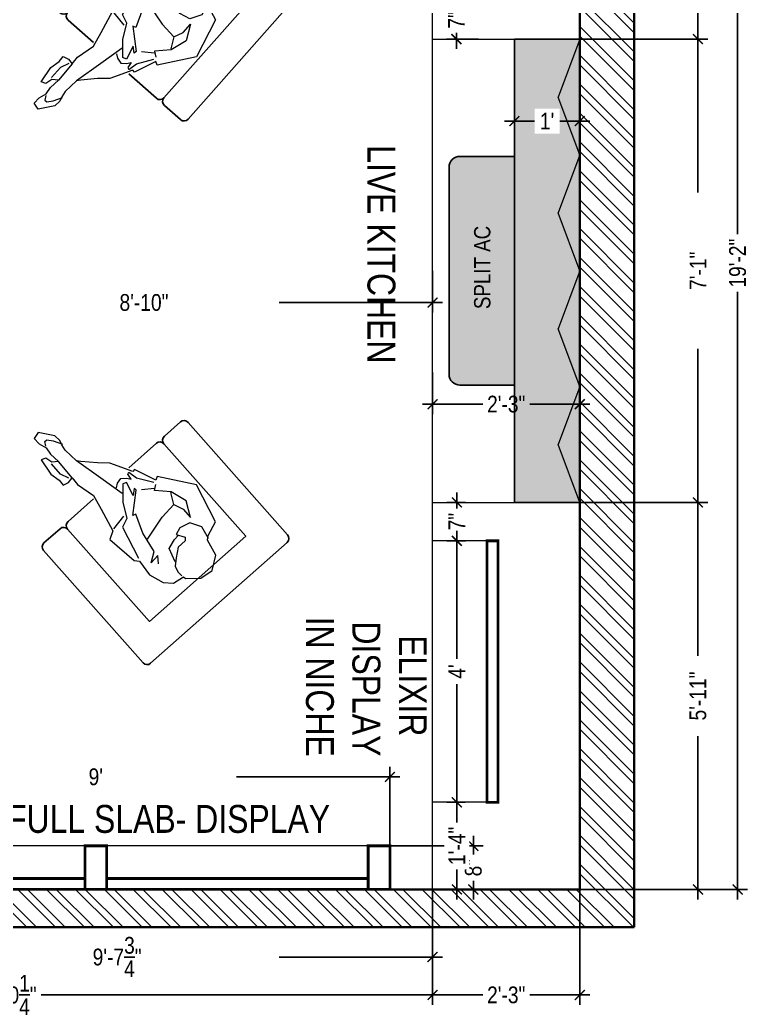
# Model space of a CAD drawing. Header units: inches. Extents: x -109431 to 29005, y -34715 to -1756.
# Drawn here: x -47234.9 to -47100.9, y -10889.7 to -10707 of the extents above; entities that cross this region are included whole.
import ezdxf

# ---------------------------------------------------------------- set-up
doc = ezdxf.new("R2010")
doc.units = ezdxf.units.IN
doc.header["$LTSCALE"] = 0.05
doc.header["$MEASUREMENT"] = 0
doc.header["$PDMODE"] = 3
doc.header["$PDSIZE"] = -4
for name, pattern in [('ACAD_ISO03W100', [30, 12, -18]), ('CONTINOUS', [0]), ('DASHED2', [0.375, 0.25, -0.125])]:
    doc.linetypes.add(name, pattern=pattern)
doc.layers.get('Defpoints').update_dxf_attribs({"linetype": 'DASHED2'})
for name, color, linetype, lineweight in [('A-PEOPLE', 12, 'Continuous', 20), ('FURNITURE', 1, 'Continuous', 18), ('hatch', 7, 'Continuous', 25), ('WALL', 7, 'Continuous', 35)]:
    doc.layers.add(name, color=color, linetype=linetype, lineweight=lineweight)
for name, color, linetype in [('Civil Dimension - Text', 7, 'Continuous'), ('Flooring Layout', 7, 'Continuous'), ('text', 4, 'Continuous')]:
    doc.layers.add(name, color=color, linetype=linetype)
doc.styles.add('4MMOF3-8', font='ARIALN.TTF', dxfattribs={"height": 5.12})
doc.styles.add('9-128OF1-4', font='ARIALN.TTF', dxfattribs={"height": 3.0792})
doc.dimstyles.new('DIM 1-4', dxfattribs={"dimtxt": 3.0792, "dimasz": 1.82, "dimexe": 1.82, "dimexo": 0, "dimgap": 0.09, "dimtad": 0, "dimzin": 0, "dimdsep": 46, "dimlunit": 4, "dimtxsty": '9-128OF1-4', "dimblk": 'ARCHTICK', "dimcen": 1.8125, "dimdle": 1.82, "dimclrd": 8, "dimclre": 8, "dimadec": 0, "dimazin": 0, "dimtfac": 1, "dimtofl": 0, "dimtmove": 0, "dimatfit": 3, "dimldrblk": 'OPEN90', "dimfxl": 1, "dimtolj": 1, "dimtzin": 0, "dimlwd": -1, "dimarcsym": 0})

# ---------------------------------------------------------------- blocks, each defined once
blk = doc.blocks.new('A$C9f012d1b')
at = {"layer": 'A-PEOPLE', "color": 1, "lineweight": 0}
blk.add_lwpolyline([(736, 178.3), (755, 203.6), (786.5, 212), (794.9, 233), (715, 243.5), (668.7, 233), (639.3, 235.1), (630.9, 207.8), (637.2, 180.4), (597.2, 182.6), (508.9, 161.5), (437.4, 176.3), (326, 203.6), (305, 239.4), (155.7, 220.5), (136.7, 203.7), (58.9, 210), (-10.5, 186.9), (-44.1, 153.2), (-52.5, 98.6), (-65.2, 96.5), (-111.4, 41.8), (-119.8, -21.3), (-77.8, -82.3), (0, -99.1), (14.7, -115.9), (39.9, -183.2), (227.1, -231.6), (378.5, -120.2), (370.1, -103.4), (473.1, -63.4), (471, -50.8), (572, 3.8), (609.8, 45.9), (666.6, 100.5), (683.4, 113.2), (754.9, 119.4), (784.4, 115.2), (805.4, 108.9), (837, 111), (900, 159.4), (891.6, 190.9), (858, 190.9), (822.2, 178.3), (786.5, 182.5)], close=True, dxfattribs=at)
for points in [[(69.4, 144.8), (101, 121.7), (94.7, 167.9), (126.2, 121.7), (225, 104.8), (313.3, 71.2), (317.6, 85.9), (395.3, -4.6), (408, -2.5), (386.9, 22.8), (452.1, 6), (458.4, 22.8), (395.4, 79.6), (326, 115.3), (309.2, 157.4), (151.5, 197.4)], [(330.2, 193.1), (342.8, 119.5)], [(645.6, 193.1), (685.6, 209.9), (748.7, 209.9)], [(637.2, 180.4), (736, 178.3)], [(828.6, 174.1), (847.5, 163.6), (847.5, 151), (824.3, 132.1), (784.4, 111)], [(4.2, -107.5), (65.2, -120.1), (115.7, -90.7), (128.3, -40.3), (117.8, -6.6), (79.9, -29.7), (67.3, -19.2), (67.3, 24.9), (35.8, 64.9), (10.5, 94.3), (-18.9, 102.8), (-44.1, 100.7)], [(189.3, 106.9), (220.8, -10.8), (229.2, -90.7), (185, -109.7), (132.5, -109.6), (204, -145.4), (281.8, -122.3), (338.6, -67.6), (355.4, -90.8)], [(426.9, 54.3), (546.8, 81.6), (683.4, 113.2)], [(25.3, 81.7), (90.4, 60.7), (105.2, 14.4), (107.3, -10.8)], [(464.7, 56.4), (477.4, 39.6), (483.7, 12.3), (466.8, -8.8), (450, -21.4), (477.3, -25.6), (481.6, -34), (437.4, -44.5), (368, -90.8)], [(344.9, -73.9), (380.6, -23.5)], [(229.2, -90.7), (279.7, -118.1)]]:
    blk.add_lwpolyline(points, dxfattribs=at)
blk = doc.blocks.new('_ArchTick')
at = {"color": 0, "const_width": 0.15}
blk.add_lwpolyline([(-0.5, -0.5), (0.5, 0.5)], dxfattribs=at)
blk = doc.blocks.new('*D585')
at = {"layer": 'Civil Dimension - Text', "color": 8, "linetype": 'CONTINOUS', "lineweight": -2, "ltscale": 50, "transparency": 16777216}
for p, q in [((-47315.49, -10866.63), (-47315.49, -10887.84)), ((-47159.16, -10866.65), (-47159.16, -10887.84))]:
    blk.add_line(p, q, dxfattribs=at)
at = {"layer": 'Civil Dimension - Text', "color": 8, "linetype": 'CONTINOUS', "ltscale": 50, "transparency": 16777216}
for p, q in [((-47317.31, -10886.02), (-47242.6, -10886.02)), ((-47157.34, -10886.02), (-47232.05, -10886.02))]:
    blk.add_line(p, q, dxfattribs=at)
at = {"layer": 'Defpoints', "color": 0, "ltscale": 50, "transparency": 16777216}
for p in [(-47315.49, -10866.63), (-47159.16, -10866.65), (-47159.16, -10886.02)]:
    blk.add_point(p, dxfattribs=at)
at = {"layer": 'Civil Dimension - Text', "color": 8, "ltscale": 50, "transparency": 16777216, "xscale": 1.82, "yscale": 1.82, "zscale": 1.82, "rotation": 180}
blk.add_blockref('_ArchTick', (-47315.49, -10886.02), dxfattribs=at)
at = {"layer": 'Civil Dimension - Text', "color": 8, "ltscale": 50, "transparency": 16777216, "xscale": 1.82, "yscale": 1.82, "zscale": 1.82}
blk.add_blockref('_ArchTick', (-47159.16, -10886.02), dxfattribs=at)
at = {"layer": 'Civil Dimension - Text', "color": 0, "ltscale": 50, "transparency": 16777216, "insert": (-47237.32, -10886.02), "char_height": 3.0792, "attachment_point": 5, "style": '9-128OF1-4', "bg_fill": 3, "box_fill_scale": 1.25, "bg_fill_color": 256, "bg_fill_true_color": 13158600, "bg_fill_transparency": 0}
blk.add_mtext('\\A1;13\'-0{\\H1x;\\S1/4;}"', dxfattribs=at)
blk = doc.blocks.new('_Open90')
at = {"color": 0, "linetype": 'ByBlock', "lineweight": -2}
for p, q in [((0, 0), (-1, 0)), ((-0.5, 0.5), (0, 0)), ((0, 0), (-0.5, -0.5))]:
    blk.add_line(p, q, dxfattribs=at)
blk = doc.blocks.new('*D586')
at = {"layer": 'Civil Dimension - Text', "color": 8, "linetype": 'CONTINOUS', "lineweight": -2, "ltscale": 50, "transparency": 16777216}
for p, q in [((-47159.16, -10866.65), (-47159.16, -10887.84)), ((-47132.13, -10866.66), (-47132.13, -10887.84))]:
    blk.add_line(p, q, dxfattribs=at)
at = {"layer": 'Civil Dimension - Text', "color": 8, "linetype": 'CONTINOUS', "ltscale": 50, "transparency": 16777216}
for p, q in [((-47160.98, -10886.02), (-47149.11, -10886.02)), ((-47130.31, -10886.02), (-47142.17, -10886.02))]:
    blk.add_line(p, q, dxfattribs=at)
at = {"layer": 'Defpoints', "color": 0, "ltscale": 50, "transparency": 16777216}
for p in [(-47159.16, -10866.65), (-47132.13, -10866.66), (-47132.13, -10886.02)]:
    blk.add_point(p, dxfattribs=at)
at = {"layer": 'Civil Dimension - Text', "color": 8, "ltscale": 50, "transparency": 16777216, "xscale": 1.82, "yscale": 1.82, "zscale": 1.82, "rotation": 180}
blk.add_blockref('_ArchTick', (-47159.16, -10886.02), dxfattribs=at)
at = {"layer": 'Civil Dimension - Text', "color": 8, "ltscale": 50, "transparency": 16777216, "xscale": 1.82, "yscale": 1.82, "zscale": 1.82}
blk.add_blockref('_ArchTick', (-47132.13, -10886.02), dxfattribs=at)
at = {"layer": 'Civil Dimension - Text', "color": 0, "ltscale": 50, "transparency": 16777216, "insert": (-47145.64, -10886.02), "char_height": 3.079, "attachment_point": 5, "style": '9-128OF1-4', "bg_fill": 3, "box_fill_scale": 1.25, "bg_fill_color": 256, "bg_fill_true_color": 13158600, "bg_fill_transparency": 0}
blk.add_mtext('\\A1;2\'-3"', dxfattribs=at)
blk = doc.blocks.new('*D596')
at = {"layer": 'Defpoints', "color": 0, "ltscale": 50, "transparency": 16777216}
for p in [(-47132.13, -10636.66), (-47132.13, -10710.52), (-47110.44, -10710.52)]:
    blk.add_point(p, dxfattribs=at)
at = {"layer": 'Flooring Layout', "color": 8, "linetype": 'ACAD_ISO03W100', "ltscale": 50, "transparency": 16777216}
for p, q in [((-47110.44, -10634.84), (-47110.44, -10669.17)), ((-47110.44, -10712.34), (-47110.44, -10678.01))]:
    blk.add_line(p, q, dxfattribs=at)
at = {"layer": 'Flooring Layout', "color": 8, "linetype": 'ACAD_ISO03W100', "lineweight": -2, "ltscale": 50, "transparency": 16777216}
for p, q in [((-47132.13, -10636.66), (-47108.62, -10636.66)), ((-47132.13, -10710.52), (-47108.62, -10710.52))]:
    blk.add_line(p, q, dxfattribs=at)
at = {"layer": 'Flooring Layout', "color": 8, "ltscale": 50, "transparency": 16777216, "xscale": 1.82, "yscale": 1.82, "zscale": 1.82}
for p, rotation in [((-47110.44, -10636.66), 90), ((-47110.44, -10710.52), 270)]:
    blk.add_blockref('_ArchTick', p, dxfattribs=dict(at, rotation=rotation))
at = {"layer": 'Flooring Layout', "color": 0, "ltscale": 50, "transparency": 16777216, "insert": (-47110.44, -10673.59), "char_height": 3.0792, "attachment_point": 5, "rotation": 90, "style": '9-128OF1-4', "bg_fill": 3, "box_fill_scale": 1.25, "bg_fill_color": 256, "bg_fill_true_color": 13158600, "bg_fill_transparency": 0}
blk.add_mtext('\\A1;6\'-1{\\H1x;\\S3/4;}"', dxfattribs=at)
blk = doc.blocks.new('*D597')
at = {"layer": 'Defpoints', "color": 0, "ltscale": 50, "transparency": 16777216}
for p in [(-47132.13, -10710.52), (-47132.13, -10795.59), (-47110.44, -10795.59)]:
    blk.add_point(p, dxfattribs=at)
at = {"layer": 'Flooring Layout', "color": 8, "linetype": 'ACAD_ISO03W100', "ltscale": 50, "transparency": 16777216}
for p, q in [((-47110.44, -10708.7), (-47110.44, -10749.62)), ((-47110.44, -10797.41), (-47110.44, -10756.5))]:
    blk.add_line(p, q, dxfattribs=at)
at = {"layer": 'Flooring Layout', "color": 8, "linetype": 'ACAD_ISO03W100', "lineweight": -2, "ltscale": 50, "transparency": 16777216}
for p, q in [((-47132.13, -10710.52), (-47108.62, -10710.52)), ((-47132.13, -10795.59), (-47108.62, -10795.59))]:
    blk.add_line(p, q, dxfattribs=at)
at = {"layer": 'Flooring Layout', "color": 8, "ltscale": 50, "transparency": 16777216, "xscale": 1.82, "yscale": 1.82, "zscale": 1.82}
for p, rotation in [((-47110.44, -10710.52), 90), ((-47110.44, -10795.59), 270)]:
    blk.add_blockref('_ArchTick', p, dxfattribs=dict(at, rotation=rotation))
at = {"layer": 'Flooring Layout', "color": 0, "ltscale": 50, "transparency": 16777216, "insert": (-47110.44, -10753.06), "char_height": 3.079, "attachment_point": 5, "rotation": 90, "style": '9-128OF1-4', "bg_fill": 3, "box_fill_scale": 1.25, "bg_fill_color": 256, "bg_fill_true_color": 13158600, "bg_fill_transparency": 0}
blk.add_mtext('\\A1;7\'-1"', dxfattribs=at)
blk = doc.blocks.new('*D598')
at = {"layer": 'Defpoints', "color": 0, "ltscale": 50, "transparency": 16777216}
for p in [(-47132.13, -10795.59), (-47132.13, -10866.66), (-47110.44, -10866.66)]:
    blk.add_point(p, dxfattribs=at)
at = {"layer": 'Flooring Layout', "color": 8, "linetype": 'ACAD_ISO03W100', "ltscale": 50, "transparency": 16777216}
for p, q in [((-47110.44, -10793.77), (-47110.44, -10826.69)), ((-47110.44, -10868.48), (-47110.44, -10835.56))]:
    blk.add_line(p, q, dxfattribs=at)
at = {"layer": 'Flooring Layout', "color": 8, "linetype": 'ACAD_ISO03W100', "lineweight": -2, "ltscale": 50, "transparency": 16777216}
for p, q in [((-47132.13, -10795.59), (-47108.62, -10795.59)), ((-47132.13, -10866.66), (-47108.62, -10866.66))]:
    blk.add_line(p, q, dxfattribs=at)
at = {"layer": 'Flooring Layout', "color": 8, "ltscale": 50, "transparency": 16777216, "xscale": 1.82, "yscale": 1.82, "zscale": 1.82}
for p, rotation in [((-47110.44, -10795.59), 90), ((-47110.44, -10866.66), 270)]:
    blk.add_blockref('_ArchTick', p, dxfattribs=dict(at, rotation=rotation))
at = {"layer": 'Flooring Layout', "color": 0, "ltscale": 50, "transparency": 16777216, "insert": (-47110.44, -10831.13), "char_height": 3.079, "attachment_point": 5, "rotation": 90, "style": '9-128OF1-4', "bg_fill": 3, "box_fill_scale": 1.25, "bg_fill_color": 256, "bg_fill_true_color": 13158600, "bg_fill_transparency": 0}
blk.add_mtext('\\A1;5\'-11"', dxfattribs=at)
blk = doc.blocks.new('*D599')
at = {"layer": 'Civil Dimension - Text', "color": 8, "linetype": 'CONTINOUS', "ltscale": 50, "transparency": 16777216}
for p, q in [((-47103.15, -10634.84), (-47103.15, -10747.34)), ((-47103.15, -10868.48), (-47103.15, -10755.97))]:
    blk.add_line(p, q, dxfattribs=at)
at = {"layer": 'Civil Dimension - Text', "color": 8, "linetype": 'CONTINOUS', "lineweight": -2, "ltscale": 50, "transparency": 16777216}
for p, q in [((-47132.13, -10636.66), (-47101.33, -10636.66)), ((-47132.16, -10866.66), (-47101.33, -10866.66))]:
    blk.add_line(p, q, dxfattribs=at)
at = {"layer": 'Defpoints', "color": 0, "ltscale": 50, "transparency": 16777216}
for p in [(-47132.13, -10636.66), (-47132.16, -10866.66), (-47103.15, -10866.66)]:
    blk.add_point(p, dxfattribs=at)
at = {"layer": 'Civil Dimension - Text', "color": 8, "ltscale": 50, "transparency": 16777216, "xscale": 1.82, "yscale": 1.82, "zscale": 1.82}
for p, rotation in [((-47103.15, -10636.66), 90), ((-47103.15, -10866.66), 270)]:
    blk.add_blockref('_ArchTick', p, dxfattribs=dict(at, rotation=rotation))
at = {"layer": 'Civil Dimension - Text', "color": 0, "ltscale": 50, "transparency": 16777216, "insert": (-47103.15, -10751.66), "char_height": 3.079, "attachment_point": 5, "rotation": 90, "style": '9-128OF1-4', "bg_fill": 3, "box_fill_scale": 1.25, "bg_fill_color": 256, "bg_fill_true_color": 13158600, "bg_fill_transparency": 0}
blk.add_mtext('\\A1;19\'-2"', dxfattribs=at)
blk = doc.blocks.new('*D602')
at = {"layer": 'Defpoints', "color": 0, "ltscale": 50, "transparency": 16777216}
for p in [(-47274.99, -10866.64), (-47159.16, -10866.65), (-47159.16, -10879.05)]:
    blk.add_point(p, dxfattribs=at)
at = {"layer": 'Flooring Layout', "color": 8, "linetype": 'ACAD_ISO03W100', "lineweight": -2, "ltscale": 50, "transparency": 16777216}
for p, q in [((-47274.99, -10866.64), (-47274.99, -10880.87)), ((-47159.16, -10866.65), (-47159.16, -10880.87))]:
    blk.add_line(p, q, dxfattribs=at)
at = {"layer": 'Flooring Layout', "color": 8, "linetype": 'ACAD_ISO03W100', "ltscale": 50, "transparency": 16777216}
for p, q in [((-47276.81, -10879.05), (-47221.48, -10879.05)), ((-47157.34, -10879.05), (-47212.66, -10879.05))]:
    blk.add_line(p, q, dxfattribs=at)
at = {"layer": 'Flooring Layout', "color": 8, "ltscale": 50, "transparency": 16777216, "xscale": 1.82, "yscale": 1.82, "zscale": 1.82, "rotation": 180}
blk.add_blockref('_ArchTick', (-47274.99, -10879.05), dxfattribs=at)
at = {"layer": 'Flooring Layout', "color": 8, "ltscale": 50, "transparency": 16777216, "xscale": 1.82, "yscale": 1.82, "zscale": 1.82}
blk.add_blockref('_ArchTick', (-47159.16, -10879.05), dxfattribs=at)
at = {"layer": 'Flooring Layout', "color": 0, "ltscale": 50, "transparency": 16777216, "insert": (-47217.07, -10879.05), "char_height": 3.0792, "attachment_point": 5, "style": '9-128OF1-4', "bg_fill": 3, "box_fill_scale": 1.25, "bg_fill_color": 256, "bg_fill_true_color": 13158600, "bg_fill_transparency": 0}
blk.add_mtext('\\A1;9\'-7{\\H1x;\\S3/4;}"', dxfattribs=at)
blk = doc.blocks.new('*D561')
at = {"layer": 'Defpoints', "color": 0, "ltscale": 50, "transparency": 16777216}
for p in [(-47166.99, -10845.98), (-47274.99, -10858.65), (-47166.99, -10858.65)]:
    blk.add_point(p, dxfattribs=at)
at = {"layer": 'Flooring Layout', "color": 8, "linetype": 'ACAD_ISO03W100', "lineweight": -2, "ltscale": 50, "transparency": 16777216}
for p, q in [((-47274.99, -10858.65), (-47274.99, -10844.16)), ((-47166.99, -10858.65), (-47166.99, -10844.16))]:
    blk.add_line(p, q, dxfattribs=at)
at = {"layer": 'Flooring Layout', "color": 8, "linetype": 'ACAD_ISO03W100', "ltscale": 50, "transparency": 16777216}
for p, q in [((-47276.81, -10845.98), (-47222.24, -10845.98)), ((-47165.17, -10845.98), (-47219.73, -10845.98))]:
    blk.add_line(p, q, dxfattribs=at)
at = {"layer": 'Flooring Layout', "color": 8, "ltscale": 50, "transparency": 16777216, "xscale": 1.82, "yscale": 1.82, "zscale": 1.82, "rotation": 180}
blk.add_blockref('_ArchTick', (-47274.99, -10845.98), dxfattribs=at)
at = {"layer": 'Flooring Layout', "color": 8, "ltscale": 50, "transparency": 16777216, "xscale": 1.82, "yscale": 1.82, "zscale": 1.82}
blk.add_blockref('_ArchTick', (-47166.99, -10845.98), dxfattribs=at)
at = {"layer": 'Flooring Layout', "color": 0, "ltscale": 50, "transparency": 16777216, "insert": (-47220.99, -10845.98), "char_height": 3.079, "attachment_point": 5, "style": '9-128OF1-4', "bg_fill": 3, "box_fill_scale": 1.25, "bg_fill_color": 256, "bg_fill_true_color": 13158600, "bg_fill_transparency": 0}
blk.add_mtext("\\A1;9'", dxfattribs=at)
blk = doc.blocks.new('*D609')
at = {"layer": 'Defpoints', "color": 0, "ltscale": 50, "transparency": 16777216}
for p in [(-47159.16, -10753.07), (-47265.13, -10756.4), (-47159.16, -10758.9)]:
    blk.add_point(p, dxfattribs=at)
at = {"layer": 'Flooring Layout', "color": 8, "linetype": 'ACAD_ISO03W100', "lineweight": -2, "ltscale": 50, "transparency": 16777216}
for p, q in [((-47159.16, -10753.07), (-47159.16, -10760.72)), ((-47265.13, -10756.4), (-47265.13, -10760.72))]:
    blk.add_line(p, q, dxfattribs=at)
at = {"layer": 'Flooring Layout', "color": 8, "linetype": 'ACAD_ISO03W100', "ltscale": 50, "transparency": 16777216}
for p, q in [((-47266.95, -10758.9), (-47216.57, -10758.9)), ((-47157.34, -10758.9), (-47207.71, -10758.9))]:
    blk.add_line(p, q, dxfattribs=at)
at = {"layer": 'Flooring Layout', "color": 8, "ltscale": 50, "transparency": 16777216, "xscale": 1.82, "yscale": 1.82, "zscale": 1.82, "rotation": 180}
blk.add_blockref('_ArchTick', (-47265.13, -10758.9), dxfattribs=at)
at = {"layer": 'Flooring Layout', "color": 8, "ltscale": 50, "transparency": 16777216, "xscale": 1.82, "yscale": 1.82, "zscale": 1.82}
blk.add_blockref('_ArchTick', (-47159.16, -10758.9), dxfattribs=at)
at = {"layer": 'Flooring Layout', "color": 0, "ltscale": 50, "transparency": 16777216, "insert": (-47212.14, -10758.9), "char_height": 3.079, "attachment_point": 5, "style": '9-128OF1-4', "bg_fill": 3, "box_fill_scale": 1.25, "bg_fill_color": 256, "bg_fill_true_color": 13158600, "bg_fill_transparency": 0}
blk.add_mtext('\\A1;8\'-10"', dxfattribs=at)
blk = doc.blocks.new('*D566')
at = {"layer": 'Defpoints', "color": 0, "ltscale": 50, "transparency": 16777216}
for p in [(-47132.13, -10762.18), (-47159.16, -10771.72), (-47132.13, -10777.56)]:
    blk.add_point(p, dxfattribs=at)
at = {"layer": 'Flooring Layout', "color": 8, "linetype": 'ACAD_ISO03W100', "lineweight": -2, "ltscale": 50, "transparency": 16777216}
for p, q in [((-47132.13, -10762.18), (-47132.13, -10779.38)), ((-47159.16, -10771.72), (-47159.16, -10779.38))]:
    blk.add_line(p, q, dxfattribs=at)
at = {"layer": 'Flooring Layout', "color": 8, "linetype": 'ACAD_ISO03W100', "ltscale": 50, "transparency": 16777216}
for p, q in [((-47160.98, -10777.56), (-47149.11, -10777.56)), ((-47130.31, -10777.56), (-47142.17, -10777.56))]:
    blk.add_line(p, q, dxfattribs=at)
at = {"layer": 'Flooring Layout', "color": 8, "ltscale": 50, "transparency": 16777216, "xscale": 1.82, "yscale": 1.82, "zscale": 1.82, "rotation": 180}
blk.add_blockref('_ArchTick', (-47159.16, -10777.56), dxfattribs=at)
at = {"layer": 'Flooring Layout', "color": 8, "ltscale": 50, "transparency": 16777216, "xscale": 1.82, "yscale": 1.82, "zscale": 1.82}
blk.add_blockref('_ArchTick', (-47132.13, -10777.56), dxfattribs=at)
at = {"layer": 'Flooring Layout', "color": 0, "ltscale": 50, "transparency": 16777216, "insert": (-47145.64, -10777.56), "char_height": 3.079, "attachment_point": 5, "style": '9-128OF1-4', "bg_fill": 3, "box_fill_scale": 1.25, "bg_fill_color": 256, "bg_fill_true_color": 13158600, "bg_fill_transparency": 0}
blk.add_mtext('\\A1;2\'-3"', dxfattribs=at)
blk = doc.blocks.new('*D570')
at = {"layer": 'Defpoints', "color": 0, "ltscale": 50, "transparency": 16777216}
for p in [(-47159.16, -10858.64), (-47159.16, -10866.65), (-47151.67, -10866.65)]:
    blk.add_point(p, dxfattribs=at)
at = {"layer": 'Flooring Layout', "color": 8, "linetype": 'ACAD_ISO03W100', "ltscale": 50, "transparency": 16777216}
for p, q in [((-47151.67, -10856.82), (-47151.67, -10861.1)), ((-47151.67, -10868.47), (-47151.67, -10864.19))]:
    blk.add_line(p, q, dxfattribs=at)
at = {"layer": 'Flooring Layout', "color": 8, "linetype": 'ACAD_ISO03W100', "lineweight": -2, "ltscale": 50, "transparency": 16777216}
for p, q in [((-47159.16, -10858.64), (-47149.85, -10858.64)), ((-47159.16, -10866.65), (-47149.85, -10866.65))]:
    blk.add_line(p, q, dxfattribs=at)
at = {"layer": 'Flooring Layout', "color": 8, "ltscale": 50, "transparency": 16777216, "xscale": 1.82, "yscale": 1.82, "zscale": 1.82}
for p, rotation in [((-47151.67, -10858.64), 90), ((-47151.67, -10866.65), 270)]:
    blk.add_blockref('_ArchTick', p, dxfattribs=dict(at, rotation=rotation))
at = {"layer": 'Flooring Layout', "color": 0, "ltscale": 50, "transparency": 16777216, "insert": (-47151.67, -10862.64), "char_height": 3.079, "attachment_point": 5, "rotation": 90, "style": '9-128OF1-4', "bg_fill": 3, "box_fill_scale": 1.25, "bg_fill_color": 256, "bg_fill_true_color": 13158600, "bg_fill_transparency": 0}
blk.add_mtext('\\A1;8"', dxfattribs=at)
blk = doc.blocks.new('*D576')
at = {"layer": 'Defpoints', "color": 0, "ltscale": 50, "transparency": 16777216}
for p in [(-47154.77, -10703.48), (-47154.78, -10710.52), (-47150.73, -10710.52)]:
    blk.add_point(p, dxfattribs=at)
at = {"layer": 'Flooring Layout', "color": 8, "linetype": 'ACAD_ISO03W100', "ltscale": 50, "transparency": 16777216}
for p, q in [((-47154.78, -10701.66), (-47154.78, -10705.47)), ((-47154.78, -10712.34), (-47154.78, -10708.54))]:
    blk.add_line(p, q, dxfattribs=at)
at = {"layer": 'Flooring Layout', "color": 8, "linetype": 'ACAD_ISO03W100', "lineweight": -2, "ltscale": 50, "transparency": 16777216}
for p, q in [((-47154.77, -10703.48), (-47156.6, -10703.48)), ((-47150.73, -10710.52), (-47156.6, -10710.52))]:
    blk.add_line(p, q, dxfattribs=at)
at = {"layer": 'Flooring Layout', "color": 8, "ltscale": 50, "transparency": 16777216, "xscale": 1.82, "yscale": 1.82, "zscale": 1.82}
for p, rotation in [((-47154.78, -10703.48), 90), ((-47154.78, -10710.52), 270)]:
    blk.add_blockref('_ArchTick', p, dxfattribs=dict(at, rotation=rotation))
at = {"layer": 'Flooring Layout', "color": 0, "ltscale": 50, "transparency": 16777216, "insert": (-47154.78, -10707), "char_height": 3.079, "attachment_point": 5, "rotation": 90, "style": '9-128OF1-4', "bg_fill": 3, "box_fill_scale": 1.25, "bg_fill_color": 256, "bg_fill_true_color": 13158600, "bg_fill_transparency": 0}
blk.add_mtext('\\A1;7"', dxfattribs=at)
blk = doc.blocks.new('*D577')
at = {"layer": 'Defpoints', "color": 0, "ltscale": 50, "transparency": 16777216}
for p in [(-47153.14, -10795.59), (-47154.7, -10802.64), (-47153.14, -10802.64)]:
    blk.add_point(p, dxfattribs=at)
at = {"layer": 'Flooring Layout', "color": 8, "linetype": 'ACAD_ISO03W100', "ltscale": 50, "transparency": 16777216}
for p, q in [((-47154.7, -10793.77), (-47154.7, -10797.58)), ((-47154.7, -10804.46), (-47154.7, -10800.65))]:
    blk.add_line(p, q, dxfattribs=at)
at = {"layer": 'Flooring Layout', "color": 8, "linetype": 'ACAD_ISO03W100', "lineweight": -2, "ltscale": 50, "transparency": 16777216}
for p, q in [((-47153.14, -10795.59), (-47156.52, -10795.59)), ((-47153.14, -10802.64), (-47156.52, -10802.64))]:
    blk.add_line(p, q, dxfattribs=at)
at = {"layer": 'Flooring Layout', "color": 8, "ltscale": 50, "transparency": 16777216, "xscale": 1.82, "yscale": 1.82, "zscale": 1.82}
for p, rotation in [((-47154.7, -10795.59), 90), ((-47154.7, -10802.64), 270)]:
    blk.add_blockref('_ArchTick', p, dxfattribs=dict(at, rotation=rotation))
at = {"layer": 'Flooring Layout', "color": 0, "ltscale": 50, "transparency": 16777216, "insert": (-47154.7, -10799.12), "char_height": 3.079, "attachment_point": 5, "rotation": 90, "style": '9-128OF1-4', "bg_fill": 3, "box_fill_scale": 1.25, "bg_fill_color": 256, "bg_fill_true_color": 13158600, "bg_fill_transparency": 0}
blk.add_mtext('\\A1;7"', dxfattribs=at)
blk = doc.blocks.new('*D578')
at = {"layer": 'Defpoints', "color": 0, "ltscale": 50, "transparency": 16777216}
for p in [(-47153.14, -10802.64), (-47154.7, -10850.64), (-47153.15, -10850.64)]:
    blk.add_point(p, dxfattribs=at)
at = {"layer": 'Flooring Layout', "color": 8, "linetype": 'ACAD_ISO03W100', "ltscale": 50, "transparency": 16777216}
for p, q in [((-47154.7, -10800.82), (-47154.7, -10825.34)), ((-47154.7, -10852.46), (-47154.7, -10827.94))]:
    blk.add_line(p, q, dxfattribs=at)
at = {"layer": 'Flooring Layout', "color": 8, "linetype": 'ACAD_ISO03W100', "lineweight": -2, "ltscale": 50, "transparency": 16777216}
for p, q in [((-47153.14, -10802.64), (-47156.52, -10802.64)), ((-47153.15, -10850.64), (-47156.52, -10850.64))]:
    blk.add_line(p, q, dxfattribs=at)
at = {"layer": 'Flooring Layout', "color": 8, "ltscale": 50, "transparency": 16777216, "xscale": 1.82, "yscale": 1.82, "zscale": 1.82}
for p, rotation in [((-47154.7, -10802.64), 90), ((-47154.7, -10850.64), 270)]:
    blk.add_blockref('_ArchTick', p, dxfattribs=dict(at, rotation=rotation))
at = {"layer": 'Flooring Layout', "color": 0, "ltscale": 50, "transparency": 16777216, "insert": (-47154.7, -10826.64), "char_height": 3.079, "attachment_point": 5, "rotation": 90, "style": '9-128OF1-4', "bg_fill": 3, "box_fill_scale": 1.25, "bg_fill_color": 256, "bg_fill_true_color": 13158600, "bg_fill_transparency": 0}
blk.add_mtext("\\A1;4'", dxfattribs=at)
blk = doc.blocks.new('*D579')
at = {"layer": 'Defpoints', "color": 0, "ltscale": 50, "transparency": 16777216}
for p in [(-47153.15, -10850.64), (-47154.7, -10866.65), (-47154.7, -10866.65)]:
    blk.add_point(p, dxfattribs=at)
at = {"layer": 'Flooring Layout', "color": 8, "linetype": 'ACAD_ISO03W100', "ltscale": 50, "transparency": 16777216}
for p, q in [((-47154.7, -10848.82), (-47154.7, -10855.31)), ((-47154.7, -10868.47), (-47154.7, -10861.98))]:
    blk.add_line(p, q, dxfattribs=at)
at = {"layer": 'Flooring Layout', "color": 8, "linetype": 'ACAD_ISO03W100', "lineweight": -2, "ltscale": 50, "transparency": 16777216}
for p, q in [((-47153.15, -10850.64), (-47156.52, -10850.64)), ((-47154.7, -10866.65), (-47152.88, -10866.65))]:
    blk.add_line(p, q, dxfattribs=at)
at = {"layer": 'Flooring Layout', "color": 8, "ltscale": 50, "transparency": 16777216, "xscale": 1.82, "yscale": 1.82, "zscale": 1.82}
for p, rotation in [((-47154.7, -10850.64), 90), ((-47154.7, -10866.65), 270)]:
    blk.add_blockref('_ArchTick', p, dxfattribs=dict(at, rotation=rotation))
at = {"layer": 'Flooring Layout', "color": 0, "ltscale": 50, "transparency": 16777216, "insert": (-47154.7, -10858.65), "char_height": 3.079, "attachment_point": 5, "rotation": 90, "style": '9-128OF1-4', "bg_fill": 3, "box_fill_scale": 1.25, "bg_fill_color": 256, "bg_fill_true_color": 13158600, "bg_fill_transparency": 0}
blk.add_mtext('\\A1;1\'-4"', dxfattribs=at)
blk = doc.blocks.new('*D580')
at = {"layer": 'Defpoints', "color": 0, "ltscale": 50, "transparency": 16777216}
for p in [(-47144.13, -10722.59), (-47132.13, -10722.59), (-47132.13, -10725.58)]:
    blk.add_point(p, dxfattribs=at)
at = {"layer": 'Flooring Layout', "color": 8, "linetype": 'ACAD_ISO03W100', "lineweight": -2, "ltscale": 50, "transparency": 16777216}
for p, q in [((-47144.13, -10722.59), (-47144.13, -10727.4)), ((-47132.13, -10722.59), (-47132.13, -10727.4))]:
    blk.add_line(p, q, dxfattribs=at)
at = {"layer": 'Flooring Layout', "color": 8, "linetype": 'ACAD_ISO03W100', "ltscale": 50, "transparency": 16777216}
for p, q in [((-47145.95, -10725.58), (-47139.26, -10725.58)), ((-47130.31, -10725.58), (-47136.99, -10725.58))]:
    blk.add_line(p, q, dxfattribs=at)
at = {"layer": 'Flooring Layout', "color": 8, "ltscale": 50, "transparency": 16777216, "xscale": 1.82, "yscale": 1.82, "zscale": 1.82, "rotation": 180}
blk.add_blockref('_ArchTick', (-47144.13, -10725.58), dxfattribs=at)
at = {"layer": 'Flooring Layout', "color": 8, "ltscale": 50, "transparency": 16777216, "xscale": 1.82, "yscale": 1.82, "zscale": 1.82}
blk.add_blockref('_ArchTick', (-47132.13, -10725.58), dxfattribs=at)
at = {"layer": 'Flooring Layout', "color": 0, "ltscale": 50, "transparency": 16777216, "insert": (-47138.13, -10725.58), "char_height": 3.079, "attachment_point": 5, "style": '9-128OF1-4', "bg_fill": 3, "box_fill_scale": 1.25, "bg_fill_color": 256, "bg_fill_true_color": 13158600, "bg_fill_transparency": 0}
blk.add_mtext("\\A1;1'", dxfattribs=at)

msp = doc.modelspace()

# ---------------------------------------------------------------- hatches: boundary and pattern name
at = {"layer": 'hatch', "ltscale": 0.25}
h = msp.add_hatch(dxfattribs=at)
h.set_pattern_fill('ANSI32', color=8, scale=10, angle=270)
h.set_pattern_definition([(315, (-43352.8705, 73658.705), (2.65165043, 2.65165043), []), (315, (-43352.8705, 73656.937), (2.65165043, 2.65165043), [])])
h.paths.add_polyline_path([(-47132.12662, -10636.65672), (-47132.12662, -10866.65672), (-47560.92335, -10866.59543), (-47560.92335, -10873.59543), (-47122.12662, -10873.59543), (-47122.12662, -10604.59543), (-47304.90416, -10604.59543), (-47304.90416, -10614.59543), (-47280.92292, -10614.59543), (-47269.42292, -10614.59543), (-47269.42292, -10625.59543), (-47170.62662, -10633.55496), (-47159.12662, -10634.48146)])
h.paths.add_polyline_path([(-47159.54107, -10633.45076), (-47159.54107, -10640.54217), (-47151.29823, -10640.54217), (-47151.29823, -10633.45076)], flags=24)

# ---------------------------------------------------------------- linework, layer by layer
at = {"color": 11}
for points in [[(-47185.77681, -10704.59824), (-47204.05212, -10725.22617, -0.414213562), (-47205.44152, -10725.31019), (-47208.38837, -10722.69944, -0.414213562), (-47208.47239, -10721.31003), (-47193.46053, -10704.36566), (-47211.15619, -10688.6882), (-47226.16805, -10705.63257, -0.414213562), (-47227.55745, -10705.71659), (-47230.5043, -10703.10584, -0.414213562), (-47230.58832, -10701.71643), (-47212.31301, -10681.0885, -0.414213562), (-47210.92361, -10681.00448), (-47185.86083, -10703.20884, -0.414213562)], [(-47185.77681, -10801.5334), (-47204.05212, -10780.90547, 0.414213562), (-47205.44152, -10780.82145), (-47208.38837, -10783.4322, 0.414213562), (-47208.47239, -10784.82161), (-47193.46053, -10801.76598), (-47211.15619, -10817.44344), (-47226.16805, -10800.49907, 0.414213562), (-47227.55745, -10800.41505), (-47230.5043, -10803.0258, 0.414213562), (-47230.58832, -10804.41521), (-47212.31301, -10825.04314, 0.414213562), (-47210.92361, -10825.12716), (-47185.86083, -10802.9228, 0.414213562)]]:
    msp.add_lwpolyline(points, format="xyb", close=True, dxfattribs=at)
at = {"color": 6}
for points in [[(-47214.91723, -10716.91519), (-47209.86179, -10721.39406, 0.414213562), (-47208.47239, -10721.31003), (-47193.46053, -10704.36566), (-47211.14161, -10688.70111), (-47226.15347, -10705.64548, 0.414213562), (-47226.06945, -10707.03488), (-47221.39184, -10711.17902)], [(-47214.91723, -10789.21645), (-47209.86179, -10784.73758, -0.414213562), (-47208.47239, -10784.82161), (-47193.46053, -10801.76598), (-47211.14161, -10817.43053), (-47226.15347, -10800.48616, -0.414213562), (-47226.06945, -10799.09676), (-47221.39184, -10794.95262)]]:
    msp.add_lwpolyline(points, format="xyb", dxfattribs=at)
at = {"layer": 'FURNITURE', "ltscale": 50}
for p, q in [((-47159.15981, -10866.65285), (-47159.15981, -10639.47879)), ((-47159.14422, -10710.52447), (-47132.12763, -10710.52447)), ((-47132.12763, -10710.52447), (-47136.12751, -10721.15811)), ((-47132.12763, -10710.52447), (-47132.12662, -10795.59324)), ((-47132.12763, -10731.79175), (-47136.12751, -10721.15811)), ((-47132.12763, -10731.79175), (-47136.12751, -10742.4254)), ((-47132.12763, -10753.05904), (-47136.12751, -10742.4254)), ((-47132.12713, -10753.05885), (-47136.127, -10763.69249)), ((-47132.12713, -10774.32614), (-47136.127, -10763.69249)), ((-47132.12713, -10774.32614), (-47136.127, -10784.95978)), ((-47132.12713, -10795.59343), (-47136.127, -10784.95978)), ((-47159.14322, -10795.59324), (-47132.12662, -10795.59324)), ((-47159.14322, -10795.59324), (-47147.14322, -10795.59324)), ((-47147.14322, -10802.63802), (-47159.15194, -10802.6363)), ((-47147.14322, -10802.63802), (-47147.14322, -10850.63802)), ((-47147.14322, -10850.63802), (-47159.1588, -10850.6363)), ((-47159.15981, -10858.6363), (-47315.48767, -10858.6363)), ((-47166.9866, -10858.6363), (-47159.15981, -10858.6363)), ((-47147.14322, -10866.65457), (-47147.14322, -10866.65672))]:
    msp.add_line(p, q, dxfattribs=at)
at = {"layer": 'FURNITURE', "ltscale": 50, "const_width": 0.5}
for points in [[(-47147.14322, -10850.63802), (-47147.14322, -10802.63802), (-47149.14322, -10802.63802), (-47149.14322, -10850.63802), (-47147.14322, -10850.63802)], [(-47218.9866, -10866.6363), (-47222.9866, -10866.6363), (-47222.9866, -10858.6363), (-47218.9866, -10858.6363), (-47218.9866, -10866.6363)], [(-47222.9866, -10866.6363), (-47218.9866, -10866.6363), (-47218.9866, -10858.6363), (-47222.9866, -10858.6363), (-47222.9866, -10866.6363)], [(-47170.9866, -10866.6363), (-47166.9866, -10866.6363), (-47166.9866, -10858.6363), (-47170.9866, -10858.6363), (-47170.9866, -10866.6363)], [(-47222.9866, -10866.6363), (-47270.9866, -10866.6363), (-47270.9866, -10864.6363), (-47222.9866, -10864.6363), (-47222.9866, -10866.6363)], [(-47170.9866, -10866.6363), (-47218.9866, -10866.6363), (-47218.9866, -10864.6363), (-47170.9866, -10864.6363), (-47170.9866, -10866.6363)]]:
    msp.add_lwpolyline(points, dxfattribs=at)
at = {"layer": 'WALL', "ltscale": 0.25}
for p, q in [((-47560.92292, -10866.59543), (-47132.12662, -10866.65672)), ((-47743.42292, -10873.59543), (-47122.12662, -10873.59543))]:
    msp.add_line(p, q, dxfattribs=at)
for points in [[(-47122.12662, -10873.59543), (-47122.12662, -10604.59543)], [(-47132.12662, -10866.65672), (-47132.12662, -10636.65672)]]:
    msp.add_lwpolyline(points, dxfattribs=at)

# ---------------------------------------------------------------- block references
at = {"color": 161, "lineweight": -3, "yscale": 0.03937, "zscale": 0.03937}
for p, xscale, rotation in [((-47203.37498, -10701.01724), -0.03937, 48.46067043561108), ((-47203.37498, -10805.1144), 0.03937, 131.5393295643889)]:
    msp.add_blockref('A$C9f012d1b', p, dxfattribs=dict(at, xscale=xscale, rotation=rotation))

# ---------------------------------------------------------------- texts
at = {"layer": 'text', "ltscale": 50, "attachment_point": 4, "style": '4MMOF3-8'}
for s, insert, char_height, width, rotation in [('LIVE KITCHEN', (-47168.58658, -10729.99699), 5.12, 105.1209635, 270), ('SPLIT AC', (-47150.02247, -10760.09187), 3, 66.2810962, 90), ('\\pi43.54286;ELIXIR\\P\\pi39.38155; DISPLAY \\P\\pi40.12894;IN NICHE', (-47171.34576, -10776.42905), 5.12, 105.1209635, 270)]:
    msp.add_mtext(s, dxfattribs=dict(at, insert=insert, char_height=char_height, width=width, rotation=rotation))
at = {"layer": 'text', "ltscale": 50, "insert": (-47257.49421, -10853.73245), "char_height": 5.12, "attachment_point": 4, "style": '4MMOF3-8'}
msp.add_mtext_dynamic_manual_height_columns('ELIXIR FULL SLAB- DISPLAY', width=127.679357, gutter_width=15.396, heights=[0], dxfattribs=at)

# ---------------------------------------------------------------- next in the draw order: dimensions: what is measured, and where the dimension line sits
at = {"layer": 'Civil Dimension - Text', "ltscale": 50}
dim = msp.add_linear_dim(base=(-47159.15981, -10886.0193), p1=(-47315.48767, -10866.63051), p2=(-47159.15981, -10866.65285), dimstyle='DIM 1-4', override={"dimtmove": 1, "dimfxl": 0.1875, "dimtfill": 1, "dimarcsym": 1}, dxfattribs=at)
dim.commit()
dim.dimension.update_dxf_attribs({"geometry": '*D585', "text_midpoint": (-47237.32374, -10886.0193)})
at = {"layer": 'Flooring Layout', "ltscale": 50}
for base, p1, p2, override, picture, middle in [((-47110.43625, -10710.52447), (-47132.12662, -10636.65672), (-47132.12763, -10710.52447), {"dimfxl": 0.1875, "dimtfill": 1, "dimarcsym": 1}, '*D596', (-47110.43625, -10673.59059)), ((-47154.77931, -10710.52447), (-47154.77057, -10703.48078), (-47150.7258, -10710.52447), {"dimtmove": 1, "dimfxl": 0.1875, "dimtfill": 1, "dimarcsym": 1}, '*D576', (-47154.77931, -10707.00262)), ((-47154.69532, -10802.63716), (-47153.14322, -10795.59324), (-47153.14422, -10802.63716), {"dimfxl": 0.1875, "dimtfill": 1, "dimarcsym": 1}, '*D577', (-47154.69532, -10799.1152))]:
    dim = msp.add_linear_dim(base=base, p1=p1, p2=p2, angle=90, dimstyle='DIM 1-4', override=override, dxfattribs=at)
    dim.commit()
    dim.dimension.update_dxf_attribs({"geometry": picture, "text_midpoint": middle})
for base, p1, p2, picture, middle in [((-47159.15981, -10758.90313), (-47265.12662, -10756.4034), (-47159.15981, -10753.06582), '*D609', (-47212.14322, -10758.90313)), ((-47166.98588, -10845.9772), (-47274.98588, -10858.65024), (-47166.98588, -10858.65024), '*D561', (-47220.98588, -10845.9772))]:
    dim = msp.add_linear_dim(base=base, p1=p1, p2=p2, dimstyle='DIM 1-4', override={"dimfxl": 0.1875, "dimtfill": 1, "dimarcsym": 1}, dxfattribs=at)
    dim.commit()
    dim.dimension.update_dxf_attribs({"geometry": picture, "text_midpoint": middle})

# ---------------------------------------------------------------- next in the draw order: dimensions: what is measured, and where the dimension line sits
at = {"layer": 'Civil Dimension - Text', "ltscale": 50}
dim = msp.add_linear_dim(base=(-47132.12662, -10886.0193), p1=(-47159.15981, -10866.65285), p2=(-47132.12662, -10866.65672), dimstyle='DIM 1-4', override={"dimtmove": 1, "dimfxl": 0.1875, "dimtfill": 1, "dimarcsym": 1}, dxfattribs=at)
dim.commit()
dim.dimension.update_dxf_attribs({"geometry": '*D586', "text_midpoint": (-47145.64322, -10886.0193)})
at = {"layer": 'Flooring Layout', "ltscale": 50}
for base, p1, p2, picture, middle in [((-47110.43625, -10795.59343), (-47132.12763, -10710.52447), (-47132.12713, -10795.59343), '*D597', (-47110.43625, -10753.05895)), ((-47154.69532, -10850.63716), (-47153.14422, -10802.63716), (-47153.15101, -10850.63716), '*D578', (-47154.69532, -10826.63716))]:
    dim = msp.add_linear_dim(base=base, p1=p1, p2=p2, angle=90, dimstyle='DIM 1-4', override={"dimtmove": 1, "dimfxl": 0.1875, "dimtfill": 1, "dimarcsym": 1}, dxfattribs=at)
    dim.commit()
    dim.dimension.update_dxf_attribs({"geometry": picture, "text_midpoint": middle})

# ---------------------------------------------------------------- next in the draw order: dimensions: what is measured, and where the dimension line sits
dim = msp.add_linear_dim(base=(-47110.43625, -10866.65672), p1=(-47132.12713, -10795.59343), p2=(-47132.12662, -10866.65672), angle=90, dimstyle='DIM 1-4', override={"dimtmove": 1, "dimfxl": 0.1875, "dimtfill": 1, "dimarcsym": 1}, dxfattribs=at)
dim.commit()
dim.dimension.update_dxf_attribs({"geometry": '*D598', "text_midpoint": (-47110.43625, -10831.12507)})
dim = msp.add_linear_dim(base=(-47159.15981, -10879.05406), p1=(-47274.9866, -10866.6363), p2=(-47159.15981, -10866.65285), dimstyle='DIM 1-4', override={"dimtmove": 1, "dimfxl": 0.1875, "dimtfill": 1, "dimarcsym": 1}, dxfattribs=at)
dim.commit()
dim.dimension.update_dxf_attribs({"geometry": '*D602', "text_midpoint": (-47217.0732, -10879.05406)})

# ---------------------------------------------------------------- next in the draw order: dimensions: what is measured, and where the dimension line sits
at = {"layer": 'Civil Dimension - Text', "ltscale": 50}
dim = msp.add_linear_dim(base=(-47103.15348, -10866.65671), p1=(-47132.12662, -10636.65672), p2=(-47132.1595, -10866.65671), angle=90, dimstyle='DIM 1-4', override={"dimtmove": 1, "dimfxl": 0.1875, "dimtfill": 1, "dimarcsym": 1}, dxfattribs=at)
dim.commit()
dim.dimension.update_dxf_attribs({"geometry": '*D599', "text_midpoint": (-47103.15348, -10751.65671)})
at = {"layer": 'Flooring Layout', "ltscale": 50}
dim = msp.add_linear_dim(base=(-47151.66596, -10866.65285), p1=(-47159.15981, -10858.6363), p2=(-47159.15981, -10866.65285), angle=90, dimstyle='DIM 1-4', override={"dimfxl": 0.1875, "dimtfill": 1, "dimarcsym": 1}, dxfattribs=at)
dim.commit()
dim.dimension.update_dxf_attribs({"geometry": '*D570', "text_midpoint": (-47151.66596, -10862.64458)})

# ---------------------------------------------------------------- next in the draw order: dimensions: what is measured, and where the dimension line sits
dim = msp.add_linear_dim(base=(-47132.12724, -10777.55817), p1=(-47159.15981, -10771.72086), p2=(-47132.12724, -10762.18272), dimstyle='DIM 1-4', override={"dimtmove": 1, "dimfxl": 0.1875, "dimtfill": 1, "dimarcsym": 1}, dxfattribs=at)
dim.commit()
dim.dimension.update_dxf_attribs({"geometry": '*D566', "text_midpoint": (-47145.64352, -10777.55817)})
dim = msp.add_linear_dim(base=(-47154.69532, -10866.65349), p1=(-47153.15101, -10850.63716), p2=(-47154.70447, -10866.65349), angle=90, dimstyle='DIM 1-4', override={"dimtmove": 1, "dimfxl": 0.1875, "dimtfill": 1, "dimarcsym": 1}, dxfattribs=at)
dim.commit()
dim.dimension.update_dxf_attribs({"geometry": '*D579', "text_midpoint": (-47154.69532, -10858.64532)})

# ---------------------------------------------------------------- next in the draw order: hatches: boundary and pattern name
at = {"layer": 'Flooring Layout', "ltscale": 50, "true_color": 0x939598}
h = msp.add_hatch(color=252, dxfattribs=at)
h.dxf.hatch_style = 1
h.paths.add_polyline_path([(-47144.12662, -10795.59324), (-47132.1272, -10795.59324), (-47132.1272, -10710.52447), (-47144.12662, -10710.52447)])
at = {"layer": 'Flooring Layout', "ltscale": 50, "true_color": 0xf8d731}
h = msp.add_hatch(color=40, dxfattribs=at)
h.dxf.hatch_style = 1
h.paths.add_polyline_path([(-47144.12662, -10774.05885), (-47144.12662, -10732.05885), (-47154.12662, -10732.05885, 0.414213562), (-47156.12662, -10734.05885), (-47156.12662, -10772.05885, 0.414213562), (-47154.12662, -10774.05885)])
h.paths.add_polyline_path([(-47153.07948, -10744.16721), (-47153.07948, -10760.94552), (-47146.83392, -10760.94552), (-47146.83392, -10744.16721)], flags=24)

# ---------------------------------------------------------------- next in the draw order: linework, layer by layer
at = {"layer": 'Flooring Layout', "ltscale": 50}
msp.add_line((-47144.12662, -10795.59324), (-47144.12662, -10710.52447), dxfattribs=at)
msp.add_lwpolyline([(-47144.12662, -10710.52447), (-47132.1272, -10710.52447), (-47132.1272, -10795.59324), (-47144.12662, -10795.59324)], close=True, dxfattribs=at)
msp.add_lwpolyline([(-47156.12662, -10772.05885), (-47156.12662, -10734.05885, -0.414213562), (-47154.12662, -10732.05885), (-47144.12662, -10732.05885), (-47144.12662, -10774.05885), (-47154.12662, -10774.05885, -0.414213562)], format="xyb", close=True, dxfattribs=at)

# ---------------------------------------------------------------- next in the draw order: dimensions: what is measured, and where the dimension line sits
dim = msp.add_linear_dim(base=(-47132.12749, -10725.58368), p1=(-47144.12662, -10722.59069), p2=(-47132.12749, -10722.59055), dimstyle='DIM 1-4', override={"dimfxl": 0.1875, "dimtfill": 1, "dimarcsym": 1}, dxfattribs=at)
dim.commit()
dim.dimension.update_dxf_attribs({"geometry": '*D580', "text_midpoint": (-47138.12706, -10725.58368)})

doc.saveas('drawing.dxf')
